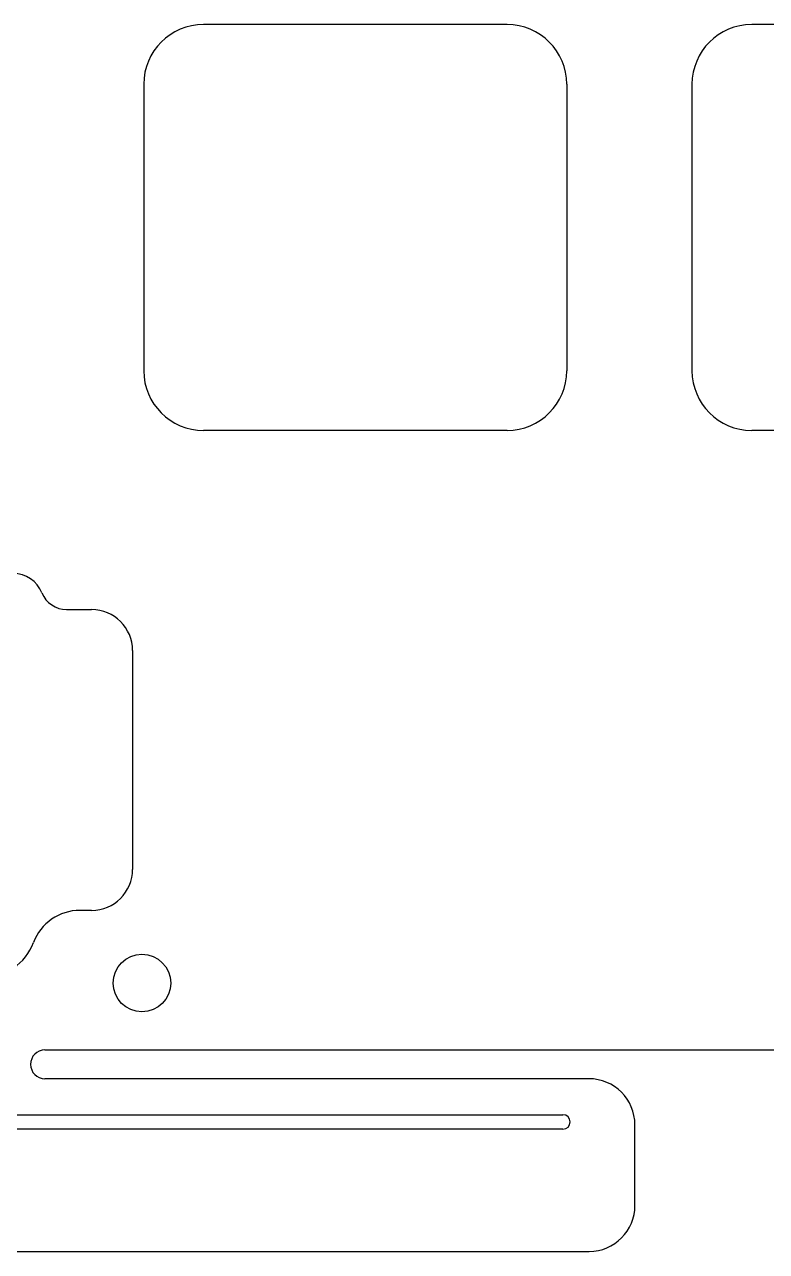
# Model space of a CAD drawing. Header units: millimetres. Extents: x -10 to 276, y -93 to 17.
# Drawn here: x 107.57 to 133.35, y -92.73 to -50.1 of the extents above; entities that cross this region are included whole.
import ezdxf

# ---------------------------------------------------------------- set-up
doc = ezdxf.new("R2010")
doc.units = ezdxf.units.MM
doc.layers.add('BLACK', color=7, linetype='CONTINUOUS')
doc.layers.add('Edge.Cuts', color=53, linetype='CONTINUOUS')

msp = doc.modelspace()

# ---------------------------------------------------------------- linework, layer by layer
at = {"layer": 'BLACK', "linetype": 'Continuous'}
for p, q in [((124.3375, -50.1), (113.7875, -50.1)), ((143.3875, -50.1), (132.8375, -50.1)), ((111.7125, -52.175), (111.7125, -62.125)), ((126.4125, -52.175), (126.4125, -62.125)), ((130.7625, -52.175), (130.7625, -62.125)), ((124.3375, -64.2), (113.7875, -64.2)), ((143.3875, -64.2), (132.8375, -64.2)), ((108.2799, -85.725), (158.4201, -85.725)), ((127.1799, -86.725), (108.2799, -86.725)), ((81.2799, -87.975), (126.2799, -87.975)), ((126.2799, -88.475), (81.2799, -88.475)), ((128.779918, -91.125), (128.779918, -88.325)), ((80.3799, -92.725), (127.187489, -92.725))]:
    msp.add_line(p, q, dxfattribs=at)
at = {"layer": 'BLACK'}
for centre, radius, start, end in [((113.7875, -52.175), 2.075, 90, 180), ((124.3375, -52.175), 2.075, 0, 90), ((132.8375, -52.175), 2.075, 90, 180), ((113.7875, -62.125), 2.075, 180, 270), ((124.3375, -62.125), 2.075, 270, 0), ((132.8375, -62.125), 2.075, 180, 270), ((108.2799, -86.225), 0.5, 90, 270), ((127.1799, -88.325), 1.6, 0, 90), ((126.2799, -88.225), 0.25, 270, 90), ((127.1799, -91.125), 1.600018, 270.271759, 0)]:
    msp.add_arc(centre, radius, start, end, dxfattribs=at)
at = {"layer": 'Edge.Cuts', "linetype": 'CONTINUOUS'}
for p, q in [((109.03463, -70.42456), (109.90024, -70.42456)), ((111.32524, -71.84956), (111.32524, -79.45044)), ((109.90024, -80.87544), (109.4962, -80.87544))]:
    msp.add_line(p, q, dxfattribs=at)
at = {"layer": 'Edge.Cuts'}
msp.add_circle((111.65, -83.4), 1, dxfattribs=at)
for centre, radius, start, end in [((107.1774, -70.2474), 1.075, 22.0238993, 89.998934), ((109.0346, -69.4961), 0.92846, -157.9737432, -89.9981487), ((109.90024, -71.84956), 1.425, 0, 90), ((109.9002, -79.4504), 1.42504, -89.9983917, -0.0016083), ((109.4962, -82.6004), 1.724938, 90, 159.4534018), ((106.1253, -81.337), 1.874943, -90, -20.545065)]:
    msp.add_arc(centre, radius, start, end, dxfattribs=at)

doc.saveas('drawing.dxf')
